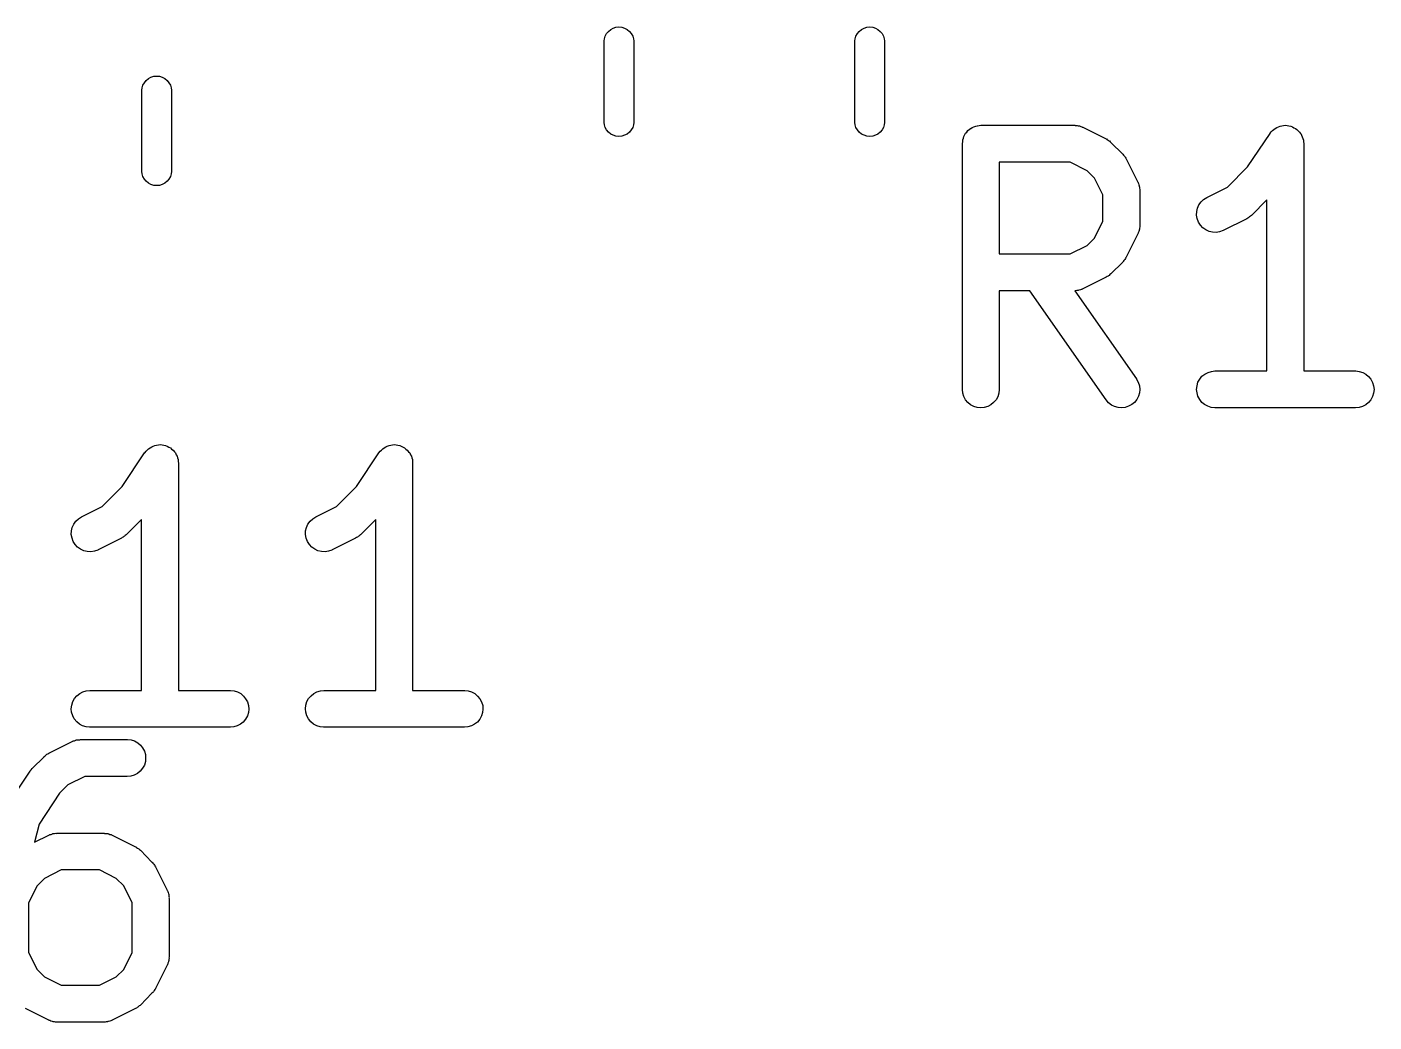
# Model space of a CAD drawing. Extents: x -2 to 178, y -114 to 6.
# Drawn here: x 170.88 to 176.36, y -113.83 to -109.78 of the extents above; entities that cross this region are included whole.
import ezdxf

# ---------------------------------------------------------------- set-up
doc = ezdxf.new("R2010")
doc.units = 0
doc.header["$MEASUREMENT"] = 0
doc.layers.add('BLACK', color=7, linetype='CONTINUOUS')

msp = doc.modelspace()

# ---------------------------------------------------------------- linework, layer by layer
at = {"layer": 'BLACK', "linetype": 'CONTINUOUS'}
for p, q in [((173.247, -109.795), (173.257, -109.787)), ((173.257, -109.787), (173.267, -109.782)), ((173.267, -109.782), (173.278, -109.778)), ((173.278, -109.778), (173.29, -109.777)), ((173.29, -109.777), (173.302, -109.778)), ((173.302, -109.778), (173.313, -109.782)), ((173.313, -109.782), (173.323, -109.787)), ((173.323, -109.787), (173.333, -109.795)), ((174.267, -109.795), (174.277, -109.787)), ((174.277, -109.787), (174.287, -109.782)), ((174.287, -109.782), (174.298, -109.778)), ((174.298, -109.778), (174.31, -109.777)), ((174.31, -109.777), (174.322, -109.778)), ((174.322, -109.778), (174.333, -109.782)), ((174.333, -109.782), (174.343, -109.787)), ((174.343, -109.787), (174.353, -109.795)), ((173.23, -109.834), (173.231, -109.825)), ((173.23, -110.166), (173.23, -109.834)), ((173.231, -109.825), (173.234, -109.814)), ((173.234, -109.814), (173.24, -109.804)), ((173.24, -109.804), (173.247, -109.795)), ((173.333, -109.795), (173.34, -109.804)), ((173.34, -109.804), (173.346, -109.814)), ((173.346, -109.814), (173.349, -109.825)), ((173.349, -109.825), (173.35, -109.834)), ((173.35, -109.834), (173.35, -110.166)), ((174.25, -109.834), (174.251, -109.825)), ((174.25, -110.166), (174.25, -109.834)), ((174.251, -109.825), (174.254, -109.814)), ((174.254, -109.814), (174.26, -109.804)), ((174.26, -109.804), (174.267, -109.795)), ((174.353, -109.795), (174.36, -109.804)), ((174.36, -109.804), (174.366, -109.814)), ((174.366, -109.814), (174.369, -109.825)), ((174.369, -109.825), (174.37, -109.834)), ((174.37, -109.834), (174.37, -110.166)), ((171.354, -110.014), (171.36, -110.004)), ((171.36, -110.004), (171.367, -109.995)), ((171.367, -109.995), (171.377, -109.987)), ((171.377, -109.987), (171.387, -109.982)), ((171.387, -109.982), (171.398, -109.978)), ((171.398, -109.978), (171.41, -109.977)), ((171.41, -109.977), (171.422, -109.978)), ((171.422, -109.978), (171.433, -109.982)), ((171.433, -109.982), (171.443, -109.987)), ((171.443, -109.987), (171.453, -109.995)), ((171.453, -109.995), (171.46, -110.004)), ((171.46, -110.004), (171.466, -110.014)), ((171.35, -110.034), (171.351, -110.025)), ((171.35, -110.366), (171.35, -110.034)), ((171.351, -110.025), (171.354, -110.014)), ((171.466, -110.014), (171.469, -110.025)), ((171.469, -110.025), (171.47, -110.034)), ((171.47, -110.034), (171.47, -110.366)), ((173.231, -110.175), (173.23, -110.166)), ((173.35, -110.166), (173.349, -110.175)), ((174.251, -110.175), (174.25, -110.166)), ((174.37, -110.166), (174.369, -110.175)), ((173.234, -110.186), (173.231, -110.175)), ((173.24, -110.196), (173.234, -110.186)), ((173.247, -110.205), (173.24, -110.196)), ((173.257, -110.213), (173.247, -110.205)), ((173.267, -110.218), (173.257, -110.213)), ((173.278, -110.222), (173.267, -110.218)), ((173.29, -110.223), (173.278, -110.222)), ((173.302, -110.222), (173.29, -110.223)), ((173.313, -110.218), (173.302, -110.222)), ((173.323, -110.213), (173.313, -110.218)), ((173.333, -110.205), (173.323, -110.213)), ((173.34, -110.196), (173.333, -110.205)), ((173.346, -110.186), (173.34, -110.196)), ((173.349, -110.175), (173.346, -110.186)), ((174.254, -110.186), (174.251, -110.175)), ((174.26, -110.196), (174.254, -110.186)), ((174.267, -110.205), (174.26, -110.196)), ((174.277, -110.213), (174.267, -110.205)), ((174.287, -110.218), (174.277, -110.213)), ((174.298, -110.222), (174.287, -110.218)), ((174.31, -110.223), (174.298, -110.222)), ((174.322, -110.222), (174.31, -110.223)), ((174.333, -110.218), (174.322, -110.222)), ((174.343, -110.213), (174.333, -110.218)), ((174.353, -110.205), (174.343, -110.213)), ((174.36, -110.196), (174.353, -110.205)), ((174.366, -110.186), (174.36, -110.196)), ((174.369, -110.175), (174.366, -110.186)), ((174.691, -110.23), (174.693, -110.223)), ((174.693, -110.223), (174.696, -110.217)), ((174.693, -110.223), (174.693, -110.223)), ((174.693, -110.223), (174.693, -110.223)), ((174.696, -110.217), (174.7, -110.21)), ((174.7, -110.21), (174.705, -110.205)), ((174.7, -110.21), (174.7, -110.21)), ((174.7, -110.21), (174.7, -110.21)), ((174.705, -110.205), (174.709, -110.199)), ((174.709, -110.199), (174.715, -110.194)), ((174.709, -110.199), (174.709, -110.199)), ((174.709, -110.199), (174.709, -110.199)), ((174.715, -110.194), (174.72, -110.19)), ((174.72, -110.19), (174.721, -110.19)), ((174.721, -110.19), (174.727, -110.186)), ((174.721, -110.19), (174.721, -110.19)), ((174.727, -110.186), (174.733, -110.183)), ((174.733, -110.183), (174.734, -110.183)), ((174.734, -110.183), (174.741, -110.181)), ((174.734, -110.183), (174.734, -110.183)), ((174.741, -110.181), (174.747, -110.179)), ((174.747, -110.179), (174.748, -110.179)), ((174.748, -110.179), (174.755, -110.178)), ((174.748, -110.179), (174.748, -110.179)), ((174.755, -110.178), (174.762, -110.177)), ((174.762, -110.177), (175.143, -110.177)), ((175.143, -110.177), (175.144, -110.177)), ((175.144, -110.177), (175.146, -110.178)), ((175.146, -110.178), (175.148, -110.178)), ((175.148, -110.178), (175.153, -110.178)), ((175.153, -110.178), (175.158, -110.179)), ((175.158, -110.179), (175.161, -110.18)), ((175.161, -110.18), (175.163, -110.18)), ((175.163, -110.18), (175.168, -110.182)), ((175.168, -110.182), (175.172, -110.183)), ((175.172, -110.183), (175.174, -110.185)), ((175.174, -110.185), (175.176, -110.185)), ((175.176, -110.185), (175.272, -110.233)), ((175.846, -110.347), (175.938, -110.211)), ((175.938, -110.21), (175.943, -110.204)), ((175.938, -110.211), (175.938, -110.21)), ((175.938, -110.21), (175.938, -110.21)), ((175.938, -110.21), (175.938, -110.21)), ((175.938, -110.21), (175.938, -110.21)), ((175.943, -110.204), (175.948, -110.199)), ((175.948, -110.199), (175.953, -110.194)), ((175.948, -110.199), (175.948, -110.199)), ((175.948, -110.199), (175.948, -110.199)), ((175.953, -110.194), (175.959, -110.19)), ((175.959, -110.19), (175.966, -110.186)), ((175.959, -110.19), (175.959, -110.19)), ((175.959, -110.19), (175.959, -110.19)), ((175.966, -110.186), (175.972, -110.183)), ((175.972, -110.183), (175.979, -110.181)), ((175.972, -110.183), (175.972, -110.183)), ((175.972, -110.183), (175.972, -110.183)), ((175.979, -110.181), (175.986, -110.179)), ((175.986, -110.179), (175.993, -110.178)), ((175.986, -110.179), (175.986, -110.179)), ((175.986, -110.179), (175.986, -110.179)), ((175.993, -110.178), (176.001, -110.177)), ((176.001, -110.177), (176.001, -110.177)), ((176.001, -110.177), (176.008, -110.178)), ((176.001, -110.177), (176.001, -110.177)), ((176.008, -110.178), (176.015, -110.179)), ((176.015, -110.179), (176.015, -110.179)), ((176.015, -110.179), (176.015, -110.179)), ((176.015, -110.179), (176.022, -110.181)), ((176.022, -110.181), (176.029, -110.183)), ((176.029, -110.183), (176.029, -110.183)), ((176.029, -110.183), (176.029, -110.183)), ((176.029, -110.183), (176.035, -110.187)), ((176.035, -110.187), (176.042, -110.19)), ((176.042, -110.19), (176.042, -110.19)), ((176.042, -110.19), (176.042, -110.19)), ((176.042, -110.19), (176.047, -110.195)), ((176.047, -110.195), (176.053, -110.2)), ((176.053, -110.2), (176.053, -110.2)), ((176.053, -110.2), (176.053, -110.2)), ((176.053, -110.2), (176.058, -110.205)), ((176.058, -110.205), (176.062, -110.211)), ((176.062, -110.211), (176.062, -110.211)), ((176.062, -110.211), (176.063, -110.211)), ((176.063, -110.211), (176.066, -110.217)), ((176.066, -110.217), (176.069, -110.224)), ((176.069, -110.224), (176.069, -110.224)), ((176.069, -110.224), (176.069, -110.224)), ((176.069, -110.224), (176.071, -110.231)), ((174.687, -110.251), (174.688, -110.244)), ((174.687, -110.252), (174.687, -110.251)), ((174.687, -111.252), (174.687, -110.252)), ((174.687, -110.252), (174.687, -110.252)), ((174.687, -110.252), (174.687, -110.252)), ((174.687, -110.252), (174.687, -110.252)), ((174.688, -110.244), (174.688, -110.237)), ((174.688, -110.237), (174.689, -110.237)), ((174.689, -110.237), (174.691, -110.23)), ((174.689, -110.237), (174.689, -110.237)), ((175.272, -110.233), (175.273, -110.233)), ((175.273, -110.233), (175.276, -110.236)), ((175.276, -110.236), (175.28, -110.238)), ((175.28, -110.238), (175.282, -110.24)), ((175.282, -110.24), (175.285, -110.241)), ((175.285, -110.241), (175.288, -110.244)), ((175.288, -110.244), (175.291, -110.247)), ((175.291, -110.247), (175.339, -110.295)), ((176.071, -110.231), (176.074, -110.238)), ((176.074, -110.238), (176.074, -110.238)), ((176.074, -110.238), (176.074, -110.238)), ((176.074, -110.238), (176.074, -110.245)), ((176.074, -110.245), (176.075, -110.252)), ((176.075, -110.252), (176.075, -111.177)), ((174.837, -110.327), (174.837, -110.701)), ((175.125, -110.327), (174.837, -110.327)), ((175.194, -110.362), (175.125, -110.327)), ((175.339, -110.295), (175.339, -110.295)), ((175.339, -110.295), (175.342, -110.299)), ((175.342, -110.299), (175.345, -110.302)), ((175.345, -110.302), (175.347, -110.304)), ((175.347, -110.304), (175.349, -110.307)), ((175.349, -110.307), (175.351, -110.311)), ((175.351, -110.311), (175.353, -110.314)), ((175.353, -110.314), (175.4, -110.409)), ((171.351, -110.375), (171.35, -110.366)), ((171.354, -110.386), (171.351, -110.375)), ((171.36, -110.396), (171.354, -110.386)), ((171.466, -110.386), (171.46, -110.396)), ((171.469, -110.375), (171.466, -110.386)), ((171.47, -110.366), (171.469, -110.375)), ((175.224, -110.392), (175.194, -110.362)), ((175.765, -110.429), (175.846, -110.347)), ((171.367, -110.405), (171.36, -110.396)), ((171.377, -110.413), (171.367, -110.405)), ((171.387, -110.418), (171.377, -110.413)), ((171.398, -110.422), (171.387, -110.418)), ((171.41, -110.423), (171.398, -110.422)), ((171.422, -110.422), (171.41, -110.423)), ((171.433, -110.418), (171.422, -110.422)), ((171.443, -110.413), (171.433, -110.418)), ((171.453, -110.405), (171.443, -110.413)), ((171.46, -110.396), (171.453, -110.405)), ((175.258, -110.461), (175.224, -110.392)), ((175.4, -110.409), (175.401, -110.41)), ((175.401, -110.41), (175.402, -110.412)), ((175.402, -110.412), (175.403, -110.414)), ((175.403, -110.414), (175.404, -110.419)), ((175.404, -110.419), (175.406, -110.424)), ((175.406, -110.424), (175.406, -110.426)), ((175.406, -110.426), (175.407, -110.428)), ((175.407, -110.428), (175.407, -110.433)), ((175.407, -110.433), (175.408, -110.438)), ((175.408, -110.438), (175.408, -110.441)), ((175.408, -110.441), (175.408, -110.443)), ((175.408, -110.443), (175.408, -110.586)), ((175.681, -110.471), (175.765, -110.429)), ((175.258, -110.568), (175.258, -110.461)), ((175.643, -110.514), (175.649, -110.501)), ((175.649, -110.501), (175.658, -110.489)), ((175.658, -110.489), (175.668, -110.479)), ((175.668, -110.479), (175.681, -110.471)), ((175.925, -110.481), (175.863, -110.544)), ((175.925, -111.177), (175.925, -110.481)), ((175.639, -110.543), (175.64, -110.528)), ((175.642, -110.557), (175.639, -110.543)), ((175.64, -110.528), (175.643, -110.514)), ((175.847, -110.555), (175.843, -110.558)), ((175.85, -110.553), (175.847, -110.555)), ((175.853, -110.551), (175.85, -110.553)), ((175.855, -110.55), (175.853, -110.551)), ((175.859, -110.547), (175.855, -110.55)), ((175.862, -110.544), (175.859, -110.547)), ((175.863, -110.544), (175.862, -110.544)), ((175.224, -110.637), (175.258, -110.568)), ((175.404, -110.61), (175.402, -110.615)), ((175.406, -110.606), (175.404, -110.61)), ((175.407, -110.601), (175.406, -110.603)), ((175.406, -110.603), (175.406, -110.606)), ((175.408, -110.591), (175.407, -110.596)), ((175.407, -110.596), (175.407, -110.601)), ((175.408, -110.586), (175.408, -110.587)), ((175.408, -110.587), (175.408, -110.589)), ((175.408, -110.589), (175.408, -110.591)), ((175.647, -110.571), (175.642, -110.557)), ((175.655, -110.584), (175.647, -110.571)), ((175.665, -110.594), (175.655, -110.584)), ((175.677, -110.603), (175.665, -110.594)), ((175.69, -110.609), (175.677, -110.603)), ((175.704, -110.612), (175.69, -110.609)), ((175.747, -110.606), (175.733, -110.611)), ((175.748, -110.605), (175.747, -110.606)), ((175.843, -110.558), (175.748, -110.605)), ((175.194, -110.667), (175.224, -110.637)), ((175.4, -110.619), (175.353, -110.714)), ((175.401, -110.617), (175.4, -110.619)), ((175.402, -110.615), (175.401, -110.617)), ((175.719, -110.613), (175.704, -110.612)), ((175.733, -110.611), (175.719, -110.613)), ((174.837, -110.701), (175.125, -110.701)), ((175.125, -110.701), (175.194, -110.667)), ((175.35, -110.719), (175.348, -110.723)), ((175.352, -110.715), (175.35, -110.719)), ((175.353, -110.714), (175.352, -110.715)), ((175.339, -110.734), (175.291, -110.782)), ((175.341, -110.731), (175.339, -110.734)), ((175.344, -110.728), (175.341, -110.731)), ((175.346, -110.725), (175.344, -110.728)), ((175.348, -110.723), (175.346, -110.725)), ((175.272, -110.796), (175.176, -110.843)), ((175.275, -110.793), (175.272, -110.796)), ((175.279, -110.791), (175.275, -110.793)), ((175.281, -110.79), (175.279, -110.791)), ((175.284, -110.788), (175.281, -110.79)), ((175.287, -110.785), (175.284, -110.788)), ((175.29, -110.782), (175.287, -110.785)), ((175.291, -110.782), (175.29, -110.782)), ((174.961, -110.851), (174.837, -110.851)), ((174.837, -110.851), (174.837, -111.252)), ((175.272, -111.295), (174.961, -110.851)), ((175.145, -110.851), (175.144, -110.851)), ((175.144, -110.851), (175.395, -111.209)), ((175.147, -110.851), (175.145, -110.851)), ((175.152, -110.85), (175.147, -110.851)), ((175.157, -110.85), (175.152, -110.85)), ((175.16, -110.849), (175.157, -110.85)), ((175.162, -110.849), (175.16, -110.849)), ((175.167, -110.847), (175.162, -110.849)), ((175.171, -110.846), (175.167, -110.847)), ((175.173, -110.844), (175.171, -110.846)), ((175.175, -110.844), (175.173, -110.844)), ((175.176, -110.843), (175.175, -110.844)), ((175.395, -111.209), (175.395, -111.21)), ((175.395, -111.21), (175.402, -111.223)), ((175.645, -111.223), (175.652, -111.21)), ((175.652, -111.21), (175.661, -111.199)), ((175.661, -111.199), (175.673, -111.19)), ((175.673, -111.19), (175.686, -111.183)), ((175.686, -111.183), (175.7, -111.179)), ((175.7, -111.179), (175.714, -111.177)), ((175.714, -111.177), (175.925, -111.177)), ((176.075, -111.177), (176.286, -111.177)), ((176.286, -111.177), (176.287, -111.177)), ((176.287, -111.177), (176.301, -111.179)), ((176.301, -111.179), (176.315, -111.183)), ((176.315, -111.183), (176.328, -111.19)), ((176.328, -111.19), (176.339, -111.2)), ((176.339, -111.2), (176.348, -111.211)), ((176.348, -111.211), (176.355, -111.224)), ((174.688, -111.267), (174.687, -111.252)), ((174.693, -111.281), (174.688, -111.267)), ((174.835, -111.268), (174.831, -111.282)), ((174.837, -111.253), (174.835, -111.268)), ((174.837, -111.252), (174.837, -111.253)), ((175.402, -111.223), (175.407, -111.237)), ((175.407, -111.266), (175.403, -111.28)), ((175.407, -111.237), (175.408, -111.252)), ((175.408, -111.252), (175.407, -111.266)), ((175.639, -111.252), (175.641, -111.237)), ((175.641, -111.266), (175.639, -111.252)), ((175.641, -111.237), (175.645, -111.223)), ((175.645, -111.28), (175.641, -111.266)), ((176.355, -111.224), (176.359, -111.238)), ((176.359, -111.267), (176.355, -111.281)), ((176.359, -111.238), (176.361, -111.253)), ((176.361, -111.253), (176.359, -111.267)), ((174.699, -111.294), (174.693, -111.281)), ((174.709, -111.305), (174.699, -111.294)), ((174.72, -111.315), (174.709, -111.305)), ((174.733, -111.322), (174.72, -111.315)), ((174.747, -111.326), (174.733, -111.322)), ((174.79, -111.322), (174.776, -111.326)), ((174.803, -111.315), (174.79, -111.322)), ((174.814, -111.306), (174.803, -111.315)), ((174.824, -111.295), (174.814, -111.306)), ((174.831, -111.282), (174.824, -111.295)), ((175.281, -111.307), (175.272, -111.295)), ((175.293, -111.316), (175.281, -111.307)), ((175.306, -111.322), (175.293, -111.316)), ((175.32, -111.326), (175.306, -111.322)), ((175.363, -111.321), (175.349, -111.326)), ((175.376, -111.314), (175.363, -111.321)), ((175.387, -111.305), (175.376, -111.314)), ((175.396, -111.293), (175.387, -111.305)), ((175.403, -111.28), (175.396, -111.293)), ((175.652, -111.293), (175.645, -111.28)), ((175.661, -111.305), (175.652, -111.293)), ((175.672, -111.314), (175.661, -111.305)), ((175.685, -111.321), (175.672, -111.314)), ((175.699, -111.326), (175.685, -111.321)), ((176.314, -111.322), (176.3, -111.326)), ((176.327, -111.315), (176.314, -111.322)), ((176.339, -111.306), (176.327, -111.315)), ((176.348, -111.294), (176.339, -111.306)), ((176.355, -111.281), (176.348, -111.294)), ((174.761, -111.327), (174.747, -111.326)), ((174.776, -111.326), (174.761, -111.327)), ((175.335, -111.327), (175.32, -111.326)), ((175.349, -111.326), (175.335, -111.327)), ((175.713, -111.327), (175.699, -111.326)), ((175.714, -111.327), (175.713, -111.327)), ((176.286, -111.327), (175.714, -111.327)), ((176.3, -111.326), (176.286, -111.327)), ((171.383, -111.49), (171.39, -111.486)), ((171.39, -111.486), (171.396, -111.483)), ((171.396, -111.483), (171.403, -111.481)), ((171.396, -111.483), (171.396, -111.483)), ((171.396, -111.483), (171.396, -111.483)), ((171.403, -111.481), (171.41, -111.479)), ((171.41, -111.479), (171.417, -111.478)), ((171.41, -111.479), (171.41, -111.479)), ((171.41, -111.479), (171.41, -111.479)), ((171.417, -111.478), (171.424, -111.477)), ((171.424, -111.477), (171.424, -111.477)), ((171.424, -111.477), (171.432, -111.478)), ((171.424, -111.477), (171.424, -111.477)), ((171.432, -111.478), (171.439, -111.479)), ((171.439, -111.479), (171.439, -111.479)), ((171.439, -111.479), (171.439, -111.479)), ((171.439, -111.479), (171.446, -111.481)), ((171.446, -111.481), (171.453, -111.483)), ((171.453, -111.483), (171.453, -111.483)), ((171.453, -111.483), (171.453, -111.483)), ((171.453, -111.483), (171.46, -111.487)), ((171.46, -111.487), (171.466, -111.49)), ((172.335, -111.49), (172.342, -111.486)), ((172.342, -111.486), (172.348, -111.483)), ((172.348, -111.483), (172.355, -111.481)), ((172.348, -111.483), (172.348, -111.483)), ((172.348, -111.483), (172.348, -111.483)), ((172.355, -111.481), (172.362, -111.479)), ((172.362, -111.479), (172.369, -111.478)), ((172.362, -111.479), (172.362, -111.479)), ((172.362, -111.479), (172.362, -111.479)), ((172.369, -111.478), (172.377, -111.477)), ((172.377, -111.477), (172.377, -111.477)), ((172.377, -111.477), (172.384, -111.478)), ((172.377, -111.477), (172.377, -111.477)), ((172.384, -111.478), (172.391, -111.479)), ((172.391, -111.479), (172.391, -111.479)), ((172.391, -111.479), (172.391, -111.479)), ((172.391, -111.479), (172.399, -111.481)), ((172.399, -111.481), (172.405, -111.483)), ((172.405, -111.483), (172.405, -111.483)), ((172.405, -111.483), (172.405, -111.483)), ((172.405, -111.483), (172.412, -111.487)), ((172.412, -111.487), (172.418, -111.49)), ((171.27, -111.647), (171.361, -111.511)), ((171.361, -111.511), (171.362, -111.51)), ((171.362, -111.51), (171.367, -111.504)), ((171.362, -111.51), (171.362, -111.51)), ((171.362, -111.51), (171.362, -111.51)), ((171.362, -111.51), (171.362, -111.51)), ((171.367, -111.504), (171.371, -111.499)), ((171.371, -111.499), (171.377, -111.494)), ((171.371, -111.499), (171.371, -111.499)), ((171.371, -111.499), (171.371, -111.499)), ((171.377, -111.494), (171.383, -111.49)), ((171.383, -111.49), (171.383, -111.49)), ((171.383, -111.49), (171.383, -111.49)), ((171.466, -111.49), (171.466, -111.49)), ((171.466, -111.49), (171.466, -111.49)), ((171.466, -111.49), (171.471, -111.495)), ((171.471, -111.495), (171.477, -111.5)), ((171.477, -111.5), (171.477, -111.5)), ((171.477, -111.5), (171.477, -111.5)), ((171.477, -111.5), (171.482, -111.506)), ((171.482, -111.506), (171.486, -111.511)), ((171.486, -111.511), (171.486, -111.511)), ((171.486, -111.511), (171.486, -111.511)), ((171.486, -111.511), (171.49, -111.518)), ((171.49, -111.518), (171.493, -111.524)), ((171.493, -111.524), (171.493, -111.524)), ((171.493, -111.524), (171.493, -111.524)), ((171.493, -111.524), (171.495, -111.531)), ((171.495, -111.531), (171.497, -111.538)), ((171.497, -111.538), (171.497, -111.538)), ((171.497, -111.538), (171.497, -111.538)), ((171.497, -111.538), (171.498, -111.545)), ((172.223, -111.647), (172.314, -111.511)), ((172.314, -111.51), (172.319, -111.504)), ((172.314, -111.511), (172.314, -111.51)), ((172.314, -111.51), (172.314, -111.51)), ((172.314, -111.51), (172.314, -111.51)), ((172.314, -111.51), (172.314, -111.51)), ((172.319, -111.504), (172.324, -111.499)), ((172.324, -111.499), (172.33, -111.494)), ((172.324, -111.499), (172.324, -111.499)), ((172.324, -111.499), (172.324, -111.499)), ((172.33, -111.494), (172.335, -111.49)), ((172.335, -111.49), (172.335, -111.49)), ((172.335, -111.49), (172.335, -111.49)), ((172.418, -111.49), (172.418, -111.49)), ((172.418, -111.49), (172.418, -111.49)), ((172.418, -111.49), (172.424, -111.495)), ((172.424, -111.495), (172.429, -111.5)), ((172.429, -111.5), (172.429, -111.5)), ((172.429, -111.5), (172.429, -111.5)), ((172.429, -111.5), (172.434, -111.506)), ((172.434, -111.506), (172.439, -111.511)), ((172.439, -111.511), (172.439, -111.511)), ((172.439, -111.511), (172.439, -111.511)), ((172.439, -111.511), (172.442, -111.518)), ((172.442, -111.518), (172.446, -111.524)), ((172.446, -111.524), (172.446, -111.524)), ((172.446, -111.524), (172.446, -111.524)), ((172.446, -111.524), (172.448, -111.531)), ((172.448, -111.531), (172.45, -111.538)), ((172.45, -111.538), (172.45, -111.538)), ((172.45, -111.538), (172.45, -111.538)), ((172.45, -111.538), (172.45, -111.545)), ((171.498, -111.545), (171.499, -111.552)), ((171.499, -111.552), (171.499, -112.477)), ((172.45, -111.545), (172.451, -111.552)), ((172.451, -111.552), (172.451, -112.477)), ((171.189, -111.729), (171.27, -111.647)), ((172.141, -111.729), (172.223, -111.647)), ((171.105, -111.771), (171.189, -111.729)), ((172.057, -111.771), (172.141, -111.729)), ((171.064, -111.828), (171.067, -111.814)), ((171.067, -111.814), (171.073, -111.801)), ((171.073, -111.801), (171.082, -111.789)), ((171.082, -111.789), (171.092, -111.779)), ((171.092, -111.779), (171.105, -111.771)), ((171.349, -111.781), (171.286, -111.844)), ((171.349, -112.477), (171.349, -111.781)), ((172.016, -111.828), (172.019, -111.814)), ((172.019, -111.814), (172.025, -111.801)), ((172.025, -111.801), (172.034, -111.789)), ((172.034, -111.789), (172.045, -111.779)), ((172.045, -111.779), (172.057, -111.771)), ((172.301, -111.781), (172.239, -111.844)), ((172.301, -112.477), (172.301, -111.781)), ((171.063, -111.843), (171.064, -111.828)), ((171.066, -111.857), (171.063, -111.843)), ((171.071, -111.871), (171.066, -111.857)), ((171.267, -111.858), (171.172, -111.905)), ((171.27, -111.855), (171.267, -111.858)), ((171.274, -111.853), (171.27, -111.855)), ((171.277, -111.851), (171.274, -111.853)), ((171.279, -111.85), (171.277, -111.851)), ((171.282, -111.847), (171.279, -111.85)), ((171.286, -111.844), (171.282, -111.847)), ((171.286, -111.844), (171.286, -111.844)), ((172.016, -111.843), (172.016, -111.828)), ((172.018, -111.857), (172.016, -111.843)), ((172.023, -111.871), (172.018, -111.857)), ((172.219, -111.858), (172.124, -111.905)), ((172.223, -111.855), (172.219, -111.858)), ((172.227, -111.853), (172.223, -111.855)), ((172.229, -111.851), (172.227, -111.853)), ((172.232, -111.85), (172.229, -111.851)), ((172.235, -111.847), (172.232, -111.85)), ((172.238, -111.844), (172.235, -111.847)), ((172.239, -111.844), (172.238, -111.844)), ((171.078, -111.884), (171.071, -111.871)), ((171.088, -111.894), (171.078, -111.884)), ((171.1, -111.903), (171.088, -111.894)), ((171.114, -111.909), (171.1, -111.903)), ((171.128, -111.912), (171.114, -111.909)), ((171.142, -111.913), (171.128, -111.912)), ((171.157, -111.911), (171.142, -111.913)), ((171.171, -111.906), (171.157, -111.911)), ((171.172, -111.905), (171.171, -111.906)), ((172.031, -111.884), (172.023, -111.871)), ((172.041, -111.894), (172.031, -111.884)), ((172.053, -111.903), (172.041, -111.894)), ((172.066, -111.909), (172.053, -111.903)), ((172.08, -111.912), (172.066, -111.909)), ((172.095, -111.913), (172.08, -111.912)), ((172.109, -111.911), (172.095, -111.913)), ((172.123, -111.906), (172.109, -111.911)), ((172.124, -111.905), (172.123, -111.906)), ((171.065, -112.537), (171.069, -112.523)), ((171.069, -112.523), (171.076, -112.51)), ((171.076, -112.51), (171.085, -112.499)), ((171.085, -112.499), (171.097, -112.49)), ((171.097, -112.49), (171.11, -112.483)), ((171.11, -112.483), (171.124, -112.479)), ((171.124, -112.479), (171.138, -112.477)), ((171.138, -112.477), (171.349, -112.477)), ((171.499, -112.477), (171.71, -112.477)), ((171.71, -112.477), (171.711, -112.477)), ((171.711, -112.477), (171.725, -112.479)), ((171.725, -112.479), (171.739, -112.483)), ((171.739, -112.483), (171.752, -112.49)), ((171.752, -112.49), (171.763, -112.5)), ((171.763, -112.5), (171.772, -112.511)), ((171.772, -112.511), (171.779, -112.524)), ((171.779, -112.524), (171.783, -112.538)), ((172.017, -112.537), (172.021, -112.523)), ((172.021, -112.523), (172.028, -112.51)), ((172.028, -112.51), (172.038, -112.499)), ((172.038, -112.499), (172.049, -112.49)), ((172.049, -112.49), (172.062, -112.483)), ((172.062, -112.483), (172.076, -112.479)), ((172.076, -112.479), (172.09, -112.477)), ((172.09, -112.477), (172.301, -112.477)), ((172.451, -112.477), (172.662, -112.477)), ((172.662, -112.477), (172.663, -112.477)), ((172.663, -112.477), (172.677, -112.479)), ((172.677, -112.479), (172.691, -112.483)), ((172.691, -112.483), (172.704, -112.49)), ((172.704, -112.49), (172.715, -112.5)), ((172.715, -112.5), (172.725, -112.511)), ((172.725, -112.511), (172.731, -112.524)), ((172.731, -112.524), (172.736, -112.538)), ((171.063, -112.552), (171.065, -112.537)), ((171.064, -112.566), (171.063, -112.552)), ((171.069, -112.58), (171.064, -112.566)), ((171.075, -112.593), (171.069, -112.58)), ((171.779, -112.581), (171.772, -112.594)), ((171.783, -112.567), (171.779, -112.581)), ((171.783, -112.538), (171.785, -112.553)), ((171.785, -112.553), (171.783, -112.567)), ((172.015, -112.552), (172.017, -112.537)), ((172.017, -112.566), (172.015, -112.552)), ((172.021, -112.58), (172.017, -112.566)), ((172.028, -112.593), (172.021, -112.58)), ((172.731, -112.581), (172.724, -112.594)), ((172.735, -112.567), (172.731, -112.581)), ((172.737, -112.553), (172.735, -112.567)), ((172.736, -112.538), (172.737, -112.553)), ((171.085, -112.605), (171.075, -112.593)), ((171.096, -112.614), (171.085, -112.605)), ((171.109, -112.621), (171.096, -112.614)), ((171.123, -112.626), (171.109, -112.621)), ((171.137, -112.627), (171.123, -112.626)), ((171.138, -112.627), (171.137, -112.627)), ((171.71, -112.627), (171.138, -112.627)), ((171.724, -112.626), (171.71, -112.627)), ((171.738, -112.622), (171.724, -112.626)), ((171.751, -112.615), (171.738, -112.622)), ((171.762, -112.606), (171.751, -112.615)), ((171.772, -112.594), (171.762, -112.606)), ((172.037, -112.605), (172.028, -112.593)), ((172.048, -112.614), (172.037, -112.605)), ((172.061, -112.621), (172.048, -112.614)), ((172.075, -112.626), (172.061, -112.621)), ((172.089, -112.627), (172.075, -112.626)), ((172.09, -112.627), (172.089, -112.627)), ((172.662, -112.627), (172.09, -112.627)), ((172.676, -112.626), (172.662, -112.627)), ((172.69, -112.622), (172.676, -112.626)), ((172.703, -112.615), (172.69, -112.622)), ((172.715, -112.606), (172.703, -112.615)), ((172.724, -112.594), (172.715, -112.606)), ((170.971, -112.733), (171.066, -112.685)), ((171.066, -112.685), (171.067, -112.685)), ((171.067, -112.685), (171.069, -112.684)), ((171.069, -112.684), (171.071, -112.683)), ((171.071, -112.683), (171.076, -112.682)), ((171.076, -112.682), (171.081, -112.68)), ((171.081, -112.68), (171.083, -112.679)), ((171.083, -112.679), (171.085, -112.679)), ((171.085, -112.679), (171.091, -112.678)), ((171.091, -112.678), (171.096, -112.678)), ((171.096, -112.678), (171.098, -112.678)), ((171.098, -112.678), (171.1, -112.677)), ((171.1, -112.677), (171.29, -112.677)), ((171.29, -112.677), (171.292, -112.677)), ((171.292, -112.677), (171.306, -112.679)), ((171.306, -112.679), (171.32, -112.683)), ((171.32, -112.683), (171.333, -112.69)), ((171.333, -112.69), (171.344, -112.7)), ((170.904, -112.795), (170.952, -112.747)), ((170.952, -112.746), (170.956, -112.744)), ((170.952, -112.747), (170.952, -112.746)), ((170.956, -112.744), (170.959, -112.741)), ((170.959, -112.741), (170.961, -112.739)), ((170.961, -112.739), (170.964, -112.737)), ((170.964, -112.737), (170.968, -112.735)), ((170.968, -112.735), (170.971, -112.733)), ((171.344, -112.7), (171.353, -112.711)), ((171.353, -112.711), (171.36, -112.724)), ((171.36, -112.724), (171.364, -112.738)), ((171.364, -112.738), (171.365, -112.753)), ((170.895, -112.805), (170.9, -112.8)), ((170.9, -112.8), (170.904, -112.795)), ((171.353, -112.794), (171.343, -112.806)), ((171.36, -112.781), (171.353, -112.794)), ((171.364, -112.767), (171.36, -112.781)), ((171.365, -112.753), (171.364, -112.767)), ((170.799, -112.949), (170.895, -112.806)), ((170.895, -112.806), (170.895, -112.805)), ((170.895, -112.806), (170.895, -112.806)), ((170.895, -112.806), (170.895, -112.806)), ((170.895, -112.806), (170.895, -112.806)), ((171.118, -112.827), (171.049, -112.862)), ((171.29, -112.827), (171.118, -112.827)), ((171.305, -112.826), (171.29, -112.827)), ((171.319, -112.822), (171.305, -112.826)), ((171.332, -112.815), (171.319, -112.822)), ((171.343, -112.806), (171.332, -112.815)), ((171.015, -112.895), (170.932, -113.021)), ((171.049, -112.862), (171.015, -112.895)), ((170.932, -113.021), (170.913, -113.095)), ((170.913, -113.095), (170.971, -113.066)), ((170.971, -113.066), (170.972, -113.066)), ((170.972, -113.066), (170.974, -113.065)), ((170.974, -113.065), (170.976, -113.064)), ((170.976, -113.064), (170.981, -113.063)), ((170.981, -113.063), (170.986, -113.061)), ((170.986, -113.061), (170.988, -113.06)), ((170.988, -113.06), (170.99, -113.06)), ((170.99, -113.06), (170.995, -113.059)), ((170.995, -113.059), (171, -113.058)), ((171, -113.058), (171.003, -113.059)), ((171.003, -113.059), (171.005, -113.058)), ((171.005, -113.058), (171.195, -113.058)), ((171.195, -113.058), (171.196, -113.058)), ((171.196, -113.058), (171.198, -113.059)), ((171.198, -113.059), (171.201, -113.059)), ((171.201, -113.059), (171.206, -113.059)), ((171.206, -113.059), (171.211, -113.06)), ((171.211, -113.06), (171.213, -113.061)), ((171.213, -113.061), (171.215, -113.061)), ((171.215, -113.061), (171.22, -113.063)), ((171.22, -113.063), (171.225, -113.064)), ((171.225, -113.064), (171.227, -113.065)), ((171.227, -113.065), (171.229, -113.066)), ((171.229, -113.066), (171.324, -113.114)), ((171.324, -113.114), (171.325, -113.114)), ((171.325, -113.114), (171.328, -113.117)), ((171.328, -113.117), (171.332, -113.119)), ((171.332, -113.119), (171.335, -113.121)), ((171.335, -113.121), (171.337, -113.122)), ((171.337, -113.122), (171.34, -113.125)), ((171.34, -113.125), (171.344, -113.128)), ((171.344, -113.128), (171.391, -113.176)), ((171.391, -113.176), (171.392, -113.176)), ((171.392, -113.176), (171.394, -113.18)), ((171.394, -113.18), (171.397, -113.183)), ((171.397, -113.183), (171.399, -113.185)), ((171.399, -113.185), (171.401, -113.188)), ((171.022, -113.208), (170.954, -113.243)), ((171.178, -113.208), (171.022, -113.208)), ((171.246, -113.243), (171.178, -113.208)), ((171.401, -113.188), (171.403, -113.191)), ((171.403, -113.191), (171.405, -113.195)), ((171.405, -113.195), (171.453, -113.29)), ((170.924, -113.273), (170.889, -113.342)), ((170.954, -113.243), (170.924, -113.273)), ((171.276, -113.273), (171.246, -113.243)), ((171.311, -113.342), (171.276, -113.273)), ((171.453, -113.29), (171.453, -113.291)), ((171.453, -113.291), (171.454, -113.293)), ((171.454, -113.293), (171.455, -113.295)), ((171.455, -113.295), (171.457, -113.3)), ((170.889, -113.342), (170.889, -113.544)), ((171.311, -113.544), (171.311, -113.342)), ((171.457, -113.3), (171.458, -113.305)), ((171.458, -113.305), (171.459, -113.307)), ((171.459, -113.307), (171.459, -113.309)), ((171.459, -113.309), (171.46, -113.314)), ((171.46, -113.314), (171.461, -113.319)), ((171.461, -113.319), (171.46, -113.322)), ((171.46, -113.322), (171.461, -113.324)), ((171.461, -113.324), (171.461, -113.562)), ((170.889, -113.544), (170.924, -113.613)), ((171.276, -113.613), (171.311, -113.544)), ((171.461, -113.563), (171.46, -113.565)), ((171.46, -113.565), (171.461, -113.567)), ((171.461, -113.567), (171.46, -113.572)), ((171.461, -113.562), (171.461, -113.563)), ((170.924, -113.613), (170.954, -113.643)), ((171.246, -113.643), (171.276, -113.613)), ((171.453, -113.595), (171.405, -113.691)), ((171.454, -113.593), (171.453, -113.595)), ((171.455, -113.591), (171.454, -113.593)), ((171.456, -113.587), (171.455, -113.591)), ((171.458, -113.582), (171.456, -113.587)), ((171.459, -113.577), (171.458, -113.58)), ((171.458, -113.58), (171.458, -113.582)), ((171.46, -113.572), (171.459, -113.577)), ((170.954, -113.643), (171.022, -113.677)), ((171.022, -113.677), (171.178, -113.677)), ((171.178, -113.677), (171.246, -113.643)), ((171.391, -113.71), (171.344, -113.758)), ((171.394, -113.707), (171.391, -113.71)), ((171.397, -113.704), (171.394, -113.707)), ((171.398, -113.701), (171.397, -113.704)), ((171.4, -113.699), (171.398, -113.701)), ((171.402, -113.695), (171.4, -113.699)), ((171.405, -113.692), (171.402, -113.695)), ((171.405, -113.691), (171.405, -113.692)), ((170.971, -113.819), (170.876, -113.772)), ((171.324, -113.772), (171.229, -113.819)), ((171.328, -113.77), (171.324, -113.772)), ((171.331, -113.768), (171.328, -113.77)), ((171.334, -113.766), (171.331, -113.768)), ((171.336, -113.764), (171.334, -113.766)), ((171.339, -113.761), (171.336, -113.764)), ((171.343, -113.759), (171.339, -113.761)), ((171.344, -113.758), (171.343, -113.759)), ((170.973, -113.82), (170.971, -113.819)), ((170.975, -113.821), (170.973, -113.82)), ((170.98, -113.823), (170.975, -113.821)), ((170.985, -113.825), (170.98, -113.823)), ((170.987, -113.825), (170.985, -113.825)), ((170.989, -113.826), (170.987, -113.825)), ((170.994, -113.826), (170.989, -113.826)), ((170.999, -113.827), (170.994, -113.826)), ((171.002, -113.827), (170.999, -113.827)), ((171.004, -113.827), (171.002, -113.827)), ((171.005, -113.827), (171.004, -113.827)), ((171.195, -113.827), (171.005, -113.827)), ((171.197, -113.827), (171.195, -113.827)), ((171.2, -113.827), (171.197, -113.827)), ((171.205, -113.826), (171.2, -113.827)), ((171.21, -113.826), (171.205, -113.826)), ((171.212, -113.825), (171.21, -113.826)), ((171.214, -113.825), (171.212, -113.825)), ((171.219, -113.823), (171.214, -113.825)), ((171.224, -113.822), (171.219, -113.823)), ((171.226, -113.821), (171.224, -113.822)), ((171.228, -113.82), (171.226, -113.821)), ((171.229, -113.819), (171.228, -113.82))]:
    msp.add_line(p, q, dxfattribs=at)

doc.saveas('drawing.dxf')
